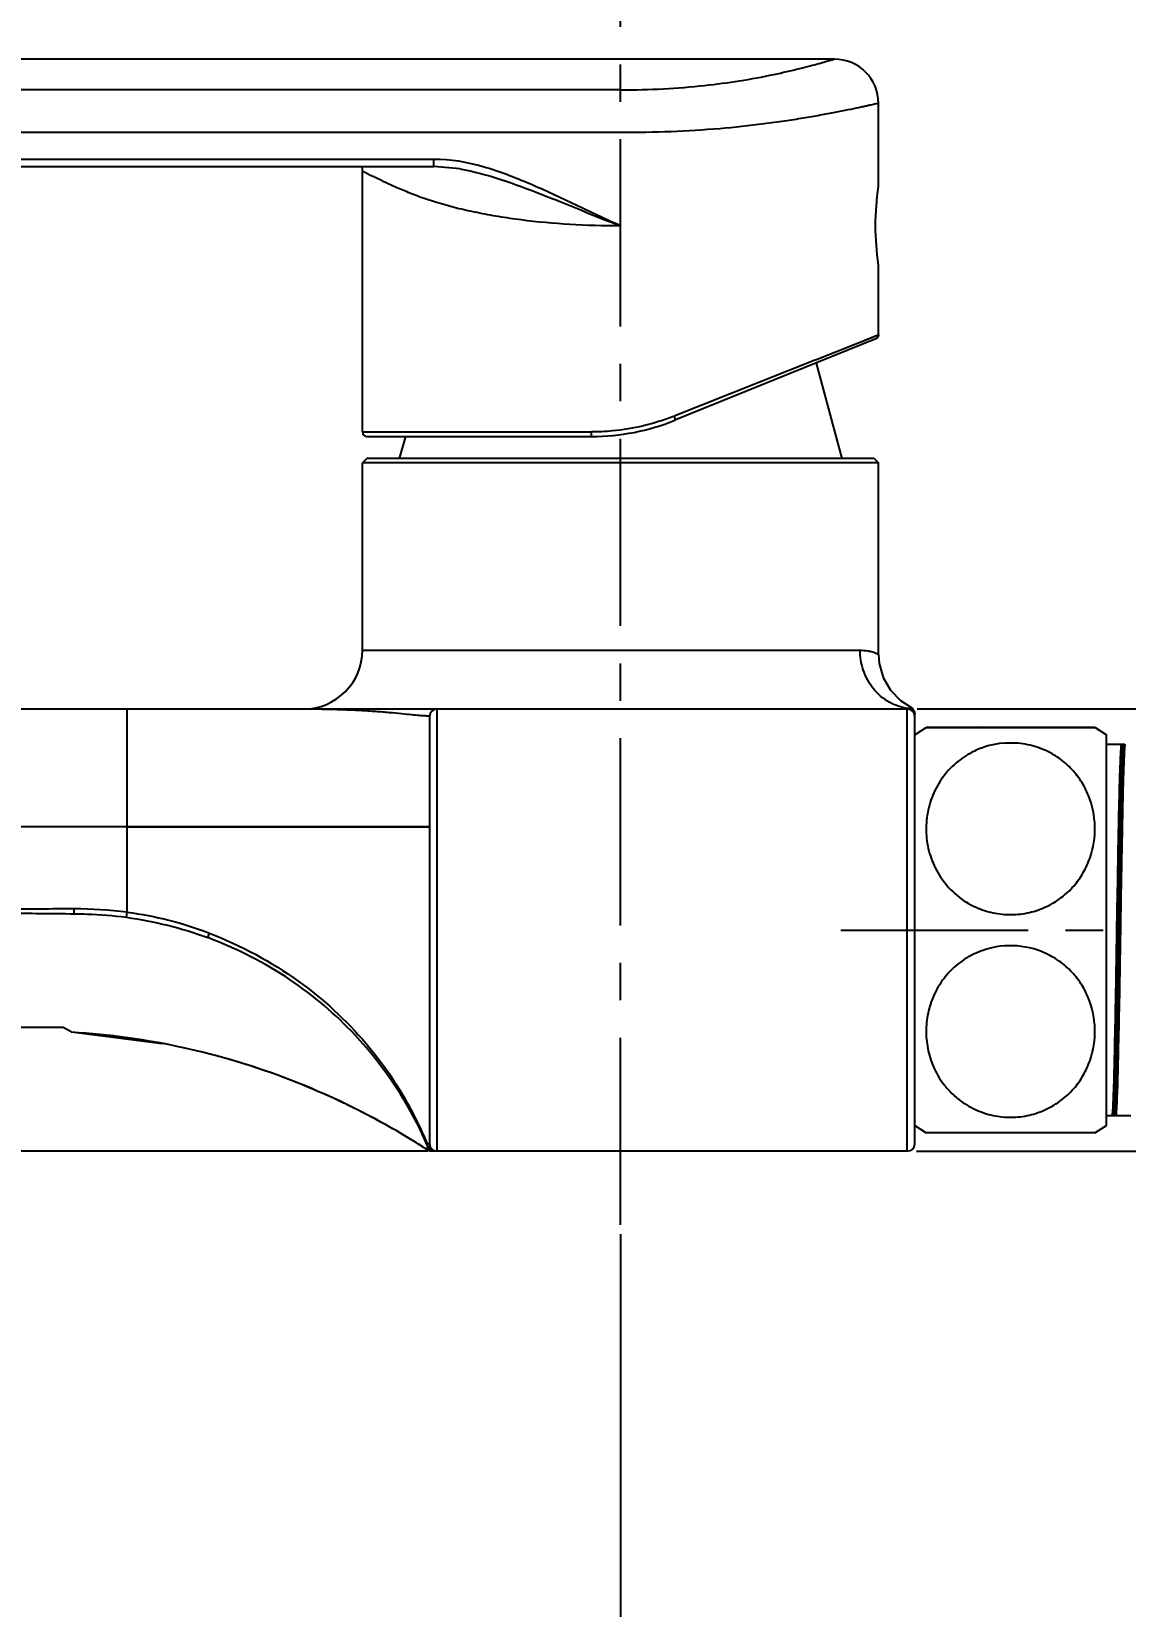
# Model space of a CAD drawing. Header units: millimetres. Extents: x 14221 to 15062, y 1145 to 1740.
# Drawn here: x 14837.3 to 14911.5, y 1352.5 to 1459.4 of the extents above; entities that cross this region are included whole.
import ezdxf

# ---------------------------------------------------------------- set-up
doc = ezdxf.new("R2010")
doc.units = ezdxf.units.MM
doc.linetypes.add('CENTERX2', pattern=[20.32, 12.7, -2.54, 2.54, -2.54])
doc.layers.add('CENTER', color=1, linetype='CENTERX2')
doc.layers.add('DIM', color=3, linetype='Continuous')
doc.styles.get("Standard").update_dxf_attribs({"font": 'arial.ttf'})
doc.dimstyles.new('ISO-25', dxfattribs={"dimtxt": 5, "dimasz": 5, "dimexe": 1.252, "dimexo": 0.625, "dimgap": 1, "dimtad": 1, "dimtoh": 1, "dimdec": 1, "dimdsep": 46, "dimtxsty": 'Standard', "dimcen": 0, "dimclrd": 3, "dimclre": 3, "dimclrt": 4, "dimadec": 0, "dimazin": 0, "dimtfac": 1, "dimtdec": 1, "dimtmove": 0, "dimatfit": 3, "dimfxl": 1, "dimarcsym": 0})

# ---------------------------------------------------------------- blocks, each defined once
blk = doc.blocks.new('*D42')
at = {"layer": 'DIM', "color": 3, "lineweight": -2, "transparency": 16777216}
for p, q in [((14906.31, 1501.87), (14693.02, 1501.87)), ((14694.27, 1495.87), (14694.27, 1371.92)), ((14694.27, 1237.11), (14694.27, 1361.06)), ((14693.65, 1231.11), (14693.02, 1231.11))]:
    blk.add_line(p, q, dxfattribs=at)
at = {"layer": 'DIM', "color": 3, "transparency": 16777216}
for points in [[(14693.27, 1495.87), (14695.27, 1495.87), (14694.27, 1501.87)], [(14693.27, 1237.11), (14695.27, 1237.11), (14694.27, 1231.11)]]:
    blk.add_solid(points, dxfattribs=at)
at = {"layer": 'DIM', "color": 4, "transparency": 16777216, "insert": (14694.27, 1366.49), "char_height": 6, "attachment_point": 5}
blk.add_mtext('(1650)', dxfattribs=at)
blk = doc.blocks.new('*D43')
at = {"layer": 'DIM', "color": 3, "lineweight": -2, "transparency": 16777216}
for p, q in [((14774.65, 1385.33), (14774.65, 1256.86)), ((14941.53, 1258.74), (14941.53, 1259.36)), ((14780.65, 1258.11), (14846.74, 1258.11)), ((14935.53, 1258.11), (14869.44, 1258.11))]:
    blk.add_line(p, q, dxfattribs=at)
at = {"layer": 'DIM', "color": 3, "transparency": 16777216}
for points in [[(14780.65, 1259.11), (14780.65, 1257.11), (14774.65, 1258.11)], [(14935.53, 1259.11), (14935.53, 1257.11), (14941.53, 1258.11)]]:
    blk.add_solid(points, dxfattribs=at)
at = {"layer": 'DIM', "color": 4, "transparency": 16777216, "insert": (14858.09, 1260.76), "char_height": 6, "attachment_point": 5}
blk.add_mtext('166.9', dxfattribs=at)
blk = doc.blocks.new('*D44')
at = {"layer": 'DIM', "color": 3, "lineweight": -2, "transparency": 16777216}
for p, q in [((14877.27, 1377.81), (14877.27, 1283.86)), ((14941.53, 1285.74), (14941.53, 1286.36)), ((14883.27, 1285.11), (14900.09, 1285.11)), ((14935.53, 1285.11), (14918.71, 1285.11))]:
    blk.add_line(p, q, dxfattribs=at)
at = {"layer": 'DIM', "color": 3, "transparency": 16777216}
for points in [[(14883.27, 1286.11), (14883.27, 1284.11), (14877.27, 1285.11)], [(14935.53, 1286.11), (14935.53, 1284.11), (14941.53, 1285.11)]]:
    blk.add_solid(points, dxfattribs=at)
at = {"layer": 'DIM', "color": 4, "transparency": 16777216, "insert": (14909.4, 1283.69), "char_height": 6, "attachment_point": 5}
blk.add_mtext('64.3', dxfattribs=at)
blk = doc.blocks.new('*D46')
at = {"layer": 'DIM', "color": 3, "lineweight": -2, "transparency": 16777216}
for p, q in [((14789.15, 1457.53), (14720.02, 1457.53)), ((14721.27, 1451.53), (14721.27, 1425)), ((14721.27, 1389.43), (14721.27, 1415.97)), ((14864.2, 1383.43), (14720.02, 1383.43))]:
    blk.add_line(p, q, dxfattribs=at)
at = {"layer": 'DIM', "color": 3, "transparency": 16777216}
for points in [[(14720.27, 1451.53), (14722.27, 1451.53), (14721.27, 1457.53)], [(14720.27, 1389.43), (14722.27, 1389.43), (14721.27, 1383.43)]]:
    blk.add_solid(points, dxfattribs=at)
at = {"layer": 'DIM', "color": 4, "transparency": 16777216, "insert": (14721.27, 1420.48), "char_height": 6, "attachment_point": 5}
blk.add_mtext('74.1', dxfattribs=at)
blk = doc.blocks.new('*D49')
at = {"layer": 'DIM', "color": 3, "lineweight": -2, "transparency": 16777216}
for p, q in [((14897.38, 1413.44), (14934.13, 1413.44)), ((14932.88, 1407.44), (14932.88, 1403)), ((14932.88, 1389.43), (14932.88, 1393.87)), ((14897.35, 1383.43), (14934.13, 1383.43))]:
    blk.add_line(p, q, dxfattribs=at)
at = {"layer": 'DIM', "color": 3, "transparency": 16777216}
for points in [[(14931.88, 1407.44), (14933.88, 1407.44), (14932.88, 1413.44)], [(14931.88, 1389.43), (14933.88, 1389.43), (14932.88, 1383.43)]]:
    blk.add_solid(points, dxfattribs=at)
at = {"layer": 'DIM', "color": 4, "transparency": 16777216, "insert": (14932.88, 1398.44), "char_height": 6, "attachment_point": 5}
blk.add_mtext('30', dxfattribs=at)

msp = doc.modelspace()

# ---------------------------------------------------------------- linework, layer by layer
at = {"color": 7, "linetype": 'Continuous'}
for p, q in [((14891.77, 1457.53), (14789.77, 1457.53)), ((14877.27, 1455.44), (14791.91, 1455.44)), ((14894.77, 1448.88), (14894.77, 1454.53)), ((14877.27, 1452.54), (14793.14, 1452.54)), ((14796.44, 1450.75), (14864.61, 1450.75)), ((14796.44, 1450.25), (14864.61, 1450.25)), ((14864.61, 1450.25), (14864.61, 1450.75)), ((14866.37, 1450.09), (14864.61, 1450.25)), ((14859.77, 1432.23), (14859.77, 1449.93)), ((14894.77, 1438.81), (14894.77, 1443.58)), ((14894.59, 1438.54), (14880.95, 1433.03)), ((14894.77, 1438.81), (14890.49, 1437.11)), ((14894.52, 1438.71), (14893.81, 1438.43)), ((14894.77, 1438.81), (14894.54, 1438.72)), ((14890.51, 1437.12), (14880.9, 1433.31)), ((14890.54, 1436.9), (14892.27, 1430.43)), ((14859.77, 1432.23), (14875.3, 1432.23)), ((14860.07, 1431.93), (14875.33, 1431.93)), ((14862.68, 1431.93), (14862.27, 1430.43)), ((14860.07, 1430.43), (14859.77, 1430.13)), ((14859.77, 1417.43), (14859.77, 1430.13)), ((14894.77, 1430.13), (14859.77, 1430.13)), ((14894.47, 1430.43), (14860.07, 1430.43)), ((14894.47, 1430.43), (14894.77, 1430.13)), ((14894.77, 1417.13), (14894.77, 1430.13)), ((14859.77, 1417.43), (14893.51, 1417.43)), ((14896.27, 1414), (14896.95, 1413.56)), ((14896.72, 1413.43), (14748.78, 1413.43)), ((14843.81, 1405.43), (14843.81, 1413.43)), ((14864.32, 1412.93), (14864.32, 1383.93)), ((14864.82, 1413.43), (14864.82, 1383.43)), ((14896.72, 1383.43), (14896.72, 1413.43)), ((14897.18, 1413.31), (14897.22, 1413.12)), ((14897.22, 1412.97), (14897.22, 1413.12)), ((14897.22, 1383.93), (14897.22, 1412.93)), ((14897.23, 1411.68), (14898, 1412.18)), ((14901.38, 1412.19), (14898, 1412.18)), ((14898, 1412.18), (14901.38, 1412.18)), ((14909.45, 1412.18), (14901.38, 1412.19)), ((14901.38, 1412.18), (14909.45, 1412.18)), ((14909.45, 1412.18), (14910.23, 1411.68)), ((14910.22, 1409.44), (14910.23, 1411.68)), ((14911.24, 1411.03), (14910.22, 1411.03)), ((14911.25, 1411.03), (14911.24, 1411.03)), ((14911.46, 1411.03), (14911.24, 1411.03)), ((14911.34, 1410.86), (14911.25, 1411.03)), ((14911.42, 1410.86), (14911.34, 1410.86)), ((14911.51, 1411.03), (14911.41, 1410.86)), ((14911.49, 1410.99), (14911.46, 1411.03)), ((14911.46, 1411.03), (14911.46, 1411.03)), ((14911.51, 1411.03), (14911.52, 1411.03)), ((14910.22, 1392.05), (14910.22, 1409.44)), ((14864.32, 1405.43), (14752.15, 1405.43)), ((14843.81, 1399.64), (14843.81, 1405.43)), ((14859.94, 1405.44), (14864.15, 1405.43)), ((14864.15, 1405.43), (14864.32, 1405.43)), ((14840.21, 1399.54), (14840.21, 1399.87)), ((14843.76, 1399.3), (14843.81, 1399.64)), ((14849.28, 1397.92), (14849.39, 1398.22)), ((14839.48, 1391.83), (14807.49, 1391.83)), ((14840.01, 1391.52), (14839.48, 1391.83)), ((14840.01, 1391.52), (14840.03, 1391.52)), ((14840.03, 1391.52), (14846.19, 1390.74)), ((14840.03, 1391.52), (14840.77, 1391.46)), ((14841.49, 1391.4), (14840.77, 1391.46)), ((14910.22, 1385.68), (14910.22, 1392.05)), ((14842.19, 1391.33), (14841.48, 1391.4)), ((14842.88, 1391.25), (14842.18, 1391.33)), ((14843.54, 1391.17), (14842.86, 1391.25)), ((14844.19, 1391.08), (14843.53, 1391.17)), ((14844.83, 1390.98), (14844.18, 1391.08)), ((14845.45, 1390.87), (14844.81, 1390.98)), ((14846.04, 1390.77), (14845.43, 1390.88)), ((14846.62, 1390.66), (14846.03, 1390.77)), ((14846.04, 1390.77), (14846.19, 1390.74)), ((14897.22, 1385.18), (14898, 1384.68)), ((14909.44, 1384.68), (14910.22, 1385.18)), ((14910.59, 1385.83), (14910.22, 1385.83)), ((14910.22, 1385.18), (14910.22, 1385.68)), ((14910.6, 1385.84), (14910.59, 1385.83)), ((14910.81, 1385.83), (14910.59, 1385.83)), ((14910.7, 1386.02), (14910.69, 1386.01)), ((14910.69, 1386.01), (14910.77, 1386.01)), ((14910.76, 1386.01), (14910.86, 1385.84)), ((14910.82, 1385.87), (14910.81, 1385.84)), ((14910.81, 1385.84), (14910.81, 1385.84)), ((14910.81, 1385.84), (14910.81, 1385.84)), ((14910.81, 1385.84), (14910.81, 1385.83)), ((14910.86, 1385.84), (14910.87, 1385.83)), ((14911.89, 1385.83), (14910.87, 1385.83)), ((14863.43, 1384), (14863.56, 1383.92)), ((14901.38, 1384.68), (14898, 1384.68)), ((14909.44, 1384.68), (14901.38, 1384.68)), ((14863.56, 1383.92), (14863.77, 1383.78)), ((14863.77, 1383.78), (14863.97, 1383.66)), ((14863.97, 1383.66), (14864.2, 1383.51)), ((14864.09, 1383.58), (14864.2, 1383.51)), ((14864.18, 1383.56), (14864.2, 1383.51)), ((14864.18, 1383.56), (14864.2, 1383.51)), ((14864.2, 1383.51), (14864.2, 1383.51)), ((14864.27, 1383.48), (14864.2, 1383.51)), ((14864.2, 1383.51), (14864.2, 1383.51)), ((14864.36, 1383.45), (14864.27, 1383.48)), ((14864.47, 1383.43), (14864.36, 1383.45)), ((14896.72, 1383.43), (14864.47, 1383.43))]:
    msp.add_line(p, q, dxfattribs=at)
for points in [[(14894.77, 1438.82), (14894.76, 1438.74), (14894.73, 1438.66), (14894.67, 1438.59), (14894.59, 1438.54)], [(14894.77, 1417.13), (14894.82, 1416.53), (14895.08, 1415.58), (14895.58, 1414.72), (14896.27, 1414)], [(14896.95, 1413.56), (14897.07, 1413.47), (14897.18, 1413.31)], [(14843.81, 1405.43), (14848.14, 1405.43), (14851.9, 1405.43)], [(14851.9, 1405.43), (14857.87, 1405.43), (14859.94, 1405.44)], [(14852.72, 1389.04), (14852.27, 1389.19), (14851.81, 1389.33), (14851.34, 1389.48), (14850.86, 1389.62), (14850.37, 1389.76), (14849.87, 1389.9), (14849.36, 1390.03), (14848.83, 1390.17), (14848.3, 1390.29), (14847.75, 1390.42), (14847.19, 1390.54), (14846.62, 1390.66)], [(14858.83, 1386.54), (14858.49, 1386.7), (14858.16, 1386.86), (14857.81, 1387.02), (14857.47, 1387.18), (14857.11, 1387.34), (14856.75, 1387.49), (14856.38, 1387.65), (14856.01, 1387.81), (14855.62, 1387.97), (14855.23, 1388.12), (14854.84, 1388.28), (14854.43, 1388.43), (14854.02, 1388.59), (14853.59, 1388.74), (14853.16, 1388.89), (14852.72, 1389.04)], [(14863.43, 1384), (14863.3, 1384.08), (14863.08, 1384.21), (14862.85, 1384.35), (14862.6, 1384.5), (14862.35, 1384.65), (14862.09, 1384.8), (14861.82, 1384.95), (14861.55, 1385.11), (14861.27, 1385.26), (14860.98, 1385.42), (14860.69, 1385.58), (14860.39, 1385.74), (14860.09, 1385.9), (14859.78, 1386.06), (14859.47, 1386.22), (14859.15, 1386.38), (14858.83, 1386.54)]]:
    msp.add_lwpolyline(points, dxfattribs=at)
for centre, radius, start, end in [((14891.77, 1454.53), 3, 0, 90), ((14856.8, 1449.93), 2.97, 0.0245, 6.2263), ((14875.38, 1447.19), 14.94, 291.5141, 291.658), ((14860.07, 1432.23), 0.3, 180, 270), ((14875.33, 1446.93), 15, 270, 292), ((14855.77, 1417.43), 4, 270, 0), ((14864.82, 1412.93), 0.5, 90, 180), ((14896.72, 1412.93), 0.5, 0, 90), ((14897.22, 1416.86), 3.42, 261.8119, 262.56), ((14896.73, 1412.97), 0.498, 19.4146, 27.5023), ((14903.72, 1405.42), 5.71, 95.062, 114.1804), ((14837.01, 1342.1), 49.5, 71.6772, 79.3068), ((14836.71, 1341.29), 50.36, 64.3202, 71.6445), ((14903.74, 1391.44), 5.72, 218.5854, 227.1744), ((14903.73, 1391.43), 5.71, 227.1798, 227.6551), ((14835.44, 1338.69), 53.26, 58.2995, 64.2994), ((14910.78, 1385.86), 0.0388, 332.3004, 334.6816), ((14834.29, 1336.76), 55.5, 57.5217, 58.3333), ((14864.15, 1385.68), 1.76, 270.4416, 271.4618), ((14864.67, 1383.94), 0.507, 181.8546, 195.3215), ((14864.61, 1383.91), 0.446, 179.136, 194.3016), ((14847.23, 1376.62), 18.4, 22.796, 23.108), ((14864.66, 1383.93), 0.501, 195.3003, 202.1158), ((14864.6, 1383.91), 0.44, 194.3715, 202.0357), ((14864.47, 1383.94), 0.501, 237.464, 269.9808), ((14864.82, 1383.93), 0.5, 180, 270), ((14896.72, 1383.93), 0.5, 270, 0)]:
    msp.add_arc(centre, radius, start, end, dxfattribs=at)
for points, knots in [([(14877.27, 1455.44), (14878.25, 1455.44), (14880.15, 1455.49), (14883.63, 1455.77), (14886.72, 1456.26), (14889.08, 1456.8), (14890.09, 1457.06), (14890.67, 1457.22), (14891.13, 1457.35), (14891.44, 1457.44), (14891.61, 1457.49), (14891.7, 1457.51), (14891.73, 1457.52), (14891.78, 1457.53), (14891.77, 1457.53)], [0, 0, 0, 0, 0.198452, 0.388506, 0.712523, 0.834673, 0.883976, 0.924977, 0.957366, 0.980854, 0.98918, 0.995178, 0.998802, 1, 1, 1, 1]), ([(14894.77, 1454.53), (14894.77, 1454.53), (14894.76, 1454.53), (14894.75, 1454.53), (14894.72, 1454.52), (14894.68, 1454.51), (14894.64, 1454.5), (14894.55, 1454.48), (14894.42, 1454.45), (14894.23, 1454.41), (14894, 1454.36), (14893.73, 1454.3), (14893.29, 1454.2), (14892.65, 1454.07), (14891.77, 1453.89), (14890.76, 1453.71), (14889.62, 1453.51), (14888.35, 1453.31), (14886.47, 1453.05), (14883.91, 1452.78), (14880.66, 1452.58), (14878.42, 1452.54), (14877.27, 1452.54)], [0, 0, 0, 0, 0.000316, 0.001261, 0.002829, 0.005016, 0.007817, 0.011227, 0.019852, 0.030852, 0.04418, 0.059794, 0.077677, 0.120139, 0.171099, 0.229841, 0.295658, 0.368355, 0.447142, 0.61869, 0.805622, 1, 1, 1, 1]), ([(14864.61, 1450.75), (14865.73, 1450.76), (14867.43, 1450.45), (14869.56, 1449.73), (14871.13, 1449.09), (14872.68, 1448.4), (14874.72, 1447.43), (14876.25, 1446.71), (14877.27, 1446.23)], [0, 0, 0, 0, 0.249561, 0.374632, 0.499727, 0.624793, 0.749862, 1, 1, 1, 1]), ([(14859.77, 1449.93), (14859.77, 1449.94), (14859.78, 1449.93), (14859.8, 1449.92), (14859.83, 1449.91), (14859.86, 1449.89), (14859.91, 1449.86), (14860, 1449.82), (14860.13, 1449.75), (14860.32, 1449.66), (14860.55, 1449.55), (14860.82, 1449.42), (14861.25, 1449.21), (14861.89, 1448.92), (14862.76, 1448.54), (14863.77, 1448.15), (14864.91, 1447.77), (14866.17, 1447.43), (14867.54, 1447.12), (14869.01, 1446.85), (14871.11, 1446.55), (14873.87, 1446.29), (14876.13, 1446.23), (14877.27, 1446.23)], [0, 0, 0, 0, 0.000341, 0.001357, 0.003044, 0.005392, 0.008395, 0.012046, 0.021263, 0.032984, 0.047142, 0.063676, 0.082568, 0.127224, 0.18008, 0.239859, 0.306264, 0.379138, 0.457246, 0.539543, 0.626241, 0.809489, 1, 1, 1, 1]), ([(14866.37, 1450.09), (14867.31, 1449.92), (14869.18, 1449.4), (14871.89, 1448.38), (14874.58, 1447.3), (14876.36, 1446.55), (14877.27, 1446.23)], [0, 0, 0, 0, 0.249604, 0.49954, 0.749697, 1, 1, 1, 1]), ([(14894.77, 1443.58), (14894.64, 1444.47), (14894.5, 1446.23), (14894.64, 1448), (14894.77, 1448.88)], [0, 0, 0, 0, 0.5, 1, 1, 1, 1]), ([(14880.86, 1433.29), (14879.54, 1432.77), (14877.67, 1432.32), (14875.77, 1432.23), (14875.3, 1432.23)], [0, 0, 0, 0, 0.749004, 1, 1, 1, 1]), ([(14880.9, 1433.31), (14880.92, 1433.24), (14880.95, 1433.16), (14880.96, 1433.07), (14880.96, 1433.03), (14880.95, 1433.03)], [0, 0, 0, 0, 0.683819, 0.903238, 1, 1, 1, 1]), ([(14875.33, 1431.93), (14875.32, 1431.93), (14875.31, 1431.98), (14875.3, 1432.03), (14875.3, 1432.13), (14875.3, 1432.2), (14875.3, 1432.23)], [0, 0, 0, 0, 0.080349, 0.302813, 0.637507, 1, 1, 1, 1]), ([(14893.51, 1417.43), (14893.69, 1417.42), (14893.95, 1417.4), (14894.27, 1417.34), (14894.45, 1417.29), (14894.58, 1417.23), (14894.69, 1417.17), (14894.73, 1417.16), (14894.77, 1417.12), (14894.77, 1417.13)], [0, 0, 0, 0, 0.420087, 0.588463, 0.730179, 0.844963, 0.930334, 0.982635, 1, 1, 1, 1]), ([(14896.73, 1413.47), (14896.3, 1413.53), (14895.41, 1413.84), (14894.34, 1414.78), (14893.66, 1416.04), (14893.51, 1416.98), (14893.51, 1417.43)], [0, 0, 0, 0, 0.238039, 0.495062, 0.755444, 1, 1, 1, 1]), ([(14864.32, 1412.93), (14864.32, 1412.93), (14864.28, 1412.95), (14864.24, 1412.93), (14864.14, 1412.95), (14864.01, 1412.96), (14863.83, 1412.97), (14863.53, 1413), (14863.05, 1413.04), (14862.38, 1413.11), (14861.57, 1413.19), (14860.63, 1413.26), (14859.56, 1413.33), (14858.34, 1413.38), (14856.43, 1413.42), (14853.7, 1413.43), (14850.11, 1413.43), (14847.56, 1413.43), (14846.23, 1413.43)], [0, 0, 0, 0, 0.001052, 0.00421, 0.009476, 0.016854, 0.026348, 0.03796, 0.067552, 0.105233, 0.14998, 0.20196, 0.261428, 0.328691, 0.404049, 0.577927, 0.779576, 1, 1, 1, 1]), ([(14896.95, 1413.56), (14896.94, 1413.57), (14896.87, 1413.53), (14896.82, 1413.5), (14896.78, 1413.46)], [0, 0, 0, 0, 0.20778, 1, 1, 1, 1]), ([(14901.38, 1399.98), (14901.75, 1399.82), (14902.53, 1399.56), (14903.77, 1399.44), (14905, 1399.58), (14906.16, 1399.98), (14907.18, 1400.59), (14908.03, 1401.39), (14908.68, 1402.31), (14909.29, 1403.64), (14909.57, 1405.46), (14909.2, 1407.27), (14908.52, 1408.57), (14907.81, 1409.46), (14906.91, 1410.21), (14906.21, 1410.58), (14905.83, 1410.72)], [0, 0, 0, 0, 0.066391, 0.133714, 0.200999, 0.267292, 0.331946, 0.39475, 0.455858, 0.515645, 0.632623, 0.749857, 0.809973, 0.871527, 0.934847, 1, 1, 1, 1]), ([(14905.83, 1410.72), (14905.42, 1410.89), (14904.56, 1411.12), (14903.66, 1411.14), (14903.22, 1411.1)], [0, 0, 0, 0, 0.49732, 1, 1, 1, 1]), ([(14911.24, 1411.03), (14911.23, 1411.03), (14911.23, 1411.01), (14911.22, 1410.99), (14911.21, 1410.93), (14911.2, 1410.82), (14911.19, 1410.63), (14911.17, 1410.35), (14911.16, 1409.98), (14911.14, 1409.54), (14911.12, 1409.01), (14911.1, 1408.42), (14911.09, 1407.75), (14911.06, 1406.75), (14911.03, 1405.38), (14911, 1403.61), (14910.97, 1401.68), (14910.93, 1399.66), (14910.89, 1396.97), (14910.84, 1393.78), (14910.77, 1390.42), (14910.73, 1388.39), (14910.7, 1387.52)], [0, 0, 0, 0, 0.000577, 0.001966, 0.00422, 0.007338, 0.016133, 0.028281, 0.0438, 0.062748, 0.085079, 0.110598, 0.139066, 0.170096, 0.238356, 0.313853, 0.396117, 0.483387, 0.571763, 0.740039, 0.889535, 1, 1, 1, 1]), ([(14911.32, 1410.82), (14911.31, 1410.77), (14911.3, 1410.63), (14911.28, 1410.38), (14911.26, 1410.02), (14911.23, 1409.34), (14911.2, 1408.24), (14911.16, 1406.67), (14911.13, 1404.83), (14911.09, 1402.76), (14911.05, 1400.53), (14911.01, 1398.21), (14910.97, 1395.92), (14910.94, 1393.73), (14910.9, 1391.68), (14910.86, 1389.87), (14910.82, 1388.55), (14910.8, 1387.66), (14910.78, 1387.14), (14910.76, 1386.71), (14910.74, 1386.39), (14910.72, 1386.17), (14910.71, 1386.05), (14910.7, 1386.02)], [0, 0, 0, 0, 0.006089, 0.016402, 0.030861, 0.049528, 0.099335, 0.163643, 0.238551, 0.322233, 0.413744, 0.508853, 0.602013, 0.690901, 0.774457, 0.848894, 0.909862, 0.934738, 0.955887, 0.973189, 0.986477, 0.995488, 1, 1, 1, 1]), ([(14911.39, 1410.77), (14911.37, 1410.61), (14911.35, 1410.14), (14911.31, 1409.24), (14911.27, 1407.94), (14911.23, 1406.31), (14911.2, 1404.42), (14911.16, 1402.3), (14911.12, 1400.03), (14911.08, 1397.71), (14911.04, 1395.43), (14911.01, 1393.25), (14910.97, 1391.54), (14910.94, 1390.26), (14910.92, 1389.41), (14910.91, 1388.65), (14910.89, 1387.98), (14910.87, 1387.41), (14910.85, 1386.93), (14910.83, 1386.59), (14910.82, 1386.37), (14910.81, 1386.24), (14910.8, 1386.14), (14910.79, 1386.07), (14910.78, 1386.03), (14910.77, 1386.01), (14910.77, 1386.01)], [0, 0, 0, 0, 0.019784, 0.056422, 0.109635, 0.176683, 0.253795, 0.339595, 0.432722, 0.528221, 0.620878, 0.709069, 0.791358, 0.828929, 0.863329, 0.894107, 0.921097, 0.944342, 0.963789, 0.979293, 0.985503, 0.990639, 0.994665, 0.997551, 0.999304, 1, 1, 1, 1]), ([(14910.98, 1387.52), (14911, 1388.38), (14911.05, 1390.39), (14911.12, 1393.7), (14911.17, 1396.84), (14911.21, 1399.5), (14911.24, 1401.51), (14911.28, 1403.42), (14911.31, 1405.19), (14911.34, 1406.79), (14911.37, 1408.18), (14911.4, 1409.19), (14911.43, 1409.86), (14911.44, 1410.24), (14911.46, 1410.55), (14911.47, 1410.78), (14911.49, 1410.93), (14911.5, 1411.01), (14911.51, 1411.03)], [0, 0, 0, 0, 0.109026, 0.25649, 0.422572, 0.509922, 0.596504, 0.678478, 0.753883, 0.822284, 0.88241, 0.931478, 0.95122, 0.967599, 0.980663, 0.990453, 0.996918, 1, 1, 1, 1]), ([(14911.34, 1410.86), (14911.33, 1410.86), (14911.33, 1410.84), (14911.32, 1410.83), (14911.32, 1410.82)], [0, 0, 0, 0, 0.294763, 1, 1, 1, 1]), ([(14911.41, 1410.86), (14911.41, 1410.85), (14911.4, 1410.82), (14911.4, 1410.8), (14911.39, 1410.77)], [0, 0, 0, 0, 0.144333, 1, 1, 1, 1]), ([(14911.46, 1411.03), (14911.45, 1411.03), (14911.45, 1411.02), (14911.44, 1410.98), (14911.43, 1410.94), (14911.43, 1410.91)], [0, 0, 0, 0, 0.083845, 0.272122, 1, 1, 1, 1]), ([(14899.89, 1409.65), (14899.53, 1409.32), (14898.9, 1408.57), (14898.28, 1407.27), (14897.97, 1405.89), (14898, 1404.48), (14898.35, 1403.11), (14899.04, 1401.83), (14900.05, 1400.73), (14900.91, 1400.19), (14901.38, 1399.98)], [0, 0, 0, 0, 0.127385, 0.251011, 0.372375, 0.49305, 0.614656, 0.738794, 0.866977, 1, 1, 1, 1]), ([(14901.38, 1410.63), (14901.24, 1410.56), (14900.71, 1410.3), (14900.22, 1409.95), (14899.89, 1409.65)], [0, 0, 0, 0, 0.254371, 1, 1, 1, 1]), ([(14840.21, 1399.87), (14838.69, 1399.87), (14836.04, 1399.83), (14832.25, 1399.81), (14828.84, 1399.79), (14825.42, 1399.77), (14823.15, 1399.76), (14822.01, 1399.78)], [0, 0, 0, 0, 0.249997, 0.437497, 0.624996, 0.812496, 1, 1, 1, 1]), ([(14822.01, 1399.61), (14823.53, 1399.6), (14826.56, 1399.6), (14831.11, 1399.58), (14835.66, 1399.57), (14838.69, 1399.57), (14840.21, 1399.54)], [0, 0, 0, 0, 0.250005, 0.500006, 0.75001, 1, 1, 1, 1]), ([(14840.21, 1399.54), (14840.5, 1399.54), (14841.69, 1399.51), (14842.88, 1399.42), (14843.76, 1399.3)], [0, 0, 0, 0, 0.251446, 1, 1, 1, 1]), ([(14843.76, 1399.3), (14844.71, 1399.16), (14846.57, 1398.8), (14848.4, 1398.26), (14849.28, 1397.92)], [0, 0, 0, 0, 0.500987, 1, 1, 1, 1]), ([(14843.81, 1399.64), (14844.77, 1399.52), (14846.66, 1399.15), (14848.5, 1398.58), (14849.39, 1398.22)], [0, 0, 0, 0, 0.500034, 1, 1, 1, 1]), ([(14864.16, 1383.84), (14862.99, 1386.57), (14860.22, 1390.77), (14854.87, 1395.35), (14851.24, 1397.18), (14849.28, 1397.92)], [0, 0, 0, 0, 0.425029, 0.700683, 1, 1, 1, 1]), ([(14849.39, 1398.22), (14851.52, 1397.39), (14855.42, 1395.33), (14858.65, 1392.33), (14860, 1390.75)], [0, 0, 0, 0, 0.523669, 1, 1, 1, 1]), ([(14901.38, 1396.87), (14900.95, 1396.68), (14900.14, 1396.19), (14899.18, 1395.2), (14898.49, 1394.05), (14898.08, 1392.8), (14897.95, 1391.51), (14898.1, 1390.22), (14898.52, 1388.97), (14898.99, 1388.22), (14899.27, 1387.88)], [0, 0, 0, 0, 0.133553, 0.262513, 0.387575, 0.509971, 0.63103, 0.752136, 0.874661, 1, 1, 1, 1]), ([(14905.83, 1396.97), (14905.13, 1397.25), (14903.59, 1397.53), (14902.07, 1397.18), (14901.38, 1396.87)], [0, 0, 0, 0, 0.500687, 1, 1, 1, 1]), ([(14901.38, 1386.24), (14901.75, 1386.07), (14902.53, 1385.81), (14903.77, 1385.69), (14905, 1385.83), (14906.15, 1386.23), (14907.18, 1386.85), (14908.03, 1387.64), (14908.68, 1388.56), (14909.29, 1389.89), (14909.57, 1391.71), (14909.2, 1393.51), (14908.52, 1394.82), (14907.81, 1395.71), (14906.91, 1396.45), (14906.2, 1396.82), (14905.83, 1396.97)], [0, 0, 0, 0, 0.066406, 0.133745, 0.201044, 0.267345, 0.332002, 0.394802, 0.455904, 0.515682, 0.632636, 0.749848, 0.809958, 0.871511, 0.934836, 1, 1, 1, 1]), ([(14860, 1390.75), (14860.51, 1390.15), (14861.35, 1389.07), (14862.37, 1387.5), (14863.28, 1385.85), (14863.86, 1384.66), (14864.16, 1383.92)], [0, 0, 0, 0, 0.297127, 0.506225, 0.701078, 1, 1, 1, 1]), ([(14899.89, 1387.22), (14899.99, 1387.12), (14900.45, 1386.73), (14900.97, 1386.42), (14901.38, 1386.24)], [0, 0, 0, 0, 0.246252, 1, 1, 1, 1]), ([(14910.7, 1387.52), (14910.69, 1387.29), (14910.68, 1386.97), (14910.66, 1386.57), (14910.65, 1386.33), (14910.64, 1386.14), (14910.62, 1386), (14910.61, 1385.9), (14910.6, 1385.85), (14910.6, 1385.84)], [0, 0, 0, 0, 0.405898, 0.571975, 0.712606, 0.82675, 0.913213, 0.970926, 1, 1, 1, 1]), ([(14910.87, 1385.83), (14910.87, 1385.83), (14910.88, 1385.84), (14910.89, 1385.88), (14910.9, 1385.96), (14910.91, 1386.1), (14910.92, 1386.29), (14910.94, 1386.53), (14910.95, 1386.82), (14910.96, 1387.15), (14910.97, 1387.39), (14910.98, 1387.52)], [0, 0, 0, 0, 0.005756, 0.018511, 0.067688, 0.149106, 0.261777, 0.404306, 0.575388, 0.774193, 1, 1, 1, 1]), ([(14864.2, 1383.75), (14864.19, 1383.73), (14864.17, 1383.67), (14864.17, 1383.61), (14864.18, 1383.56)], [0, 0, 0, 0, 0.213064, 1, 1, 1, 1]), ([(14864.32, 1383.93), (14864.32, 1383.93), (14864.26, 1383.93), (14864.23, 1383.92), (14864.19, 1383.92)], [0, 0, 0, 0, 0.200521, 1, 1, 1, 1])]:
    msp.add_open_spline(points, degree=3, knots=knots, dxfattribs=at)
for points in [[(14896.78, 1413.46), (14896.76, 1413.45), (14896.74, 1413.43), (14896.72, 1413.43)], [(14897.01, 1413.38), (14896.94, 1413.42), (14896.86, 1413.45), (14896.78, 1413.46)], [(14897.17, 1413.2), (14897.13, 1413.27), (14897.07, 1413.33), (14897.01, 1413.38)], [(14897.22, 1412.97), (14897.22, 1413.02), (14897.21, 1413.08), (14897.2, 1413.13)], [(14843.81, 1399.64), (14842.62, 1399.8), (14841.41, 1399.86), (14840.21, 1399.87)], [(14864.47, 1383.47), (14864.35, 1383.52), (14864.24, 1383.63), (14864.2, 1383.75)], [(14864.2, 1383.74), (14864.25, 1383.62), (14864.36, 1383.52), (14864.48, 1383.47)], [(14864.66, 1383.43), (14864.59, 1383.43), (14864.53, 1383.45), (14864.47, 1383.47)]]:
    msp.add_open_spline(points, degree=3, dxfattribs=at)
at = {"layer": 'CENTER'}
for p, q in [((14877.27, 1378.43), (14877.27, 1462.53)), ((14892.22, 1398.43), (14927.52, 1398.43))]:
    msp.add_line(p, q, dxfattribs=at)

# ---------------------------------------------------------------- dimensions: what is measured, and where the dimension line sits
at = {"layer": 'DIM'}
dim = msp.add_linear_dim(base=(14694.27, 1231.11), p1=(14906.94, 1501.87), p2=(14694.27, 1231.11), angle=90, text='(1650)', dimstyle='ISO-25', override={"dimtxt": 6, "dimasz": 6, "dimgap": 1.5, "dimtih": 1, "dimtmove": 2}, dxfattribs=at)
dim.commit()
dim.dimension.update_dxf_attribs({"geometry": '*D42', "text_midpoint": (14694.27, 1366.49)})
for base, p1, p2, picture, middle in [((14721.27, 1457.53), (14864.82, 1383.43), (14789.77, 1457.53), '*D46', (14721.27, 1420.48)), ((14932.88, 1413.44), (14896.72, 1383.43), (14896.75, 1413.44), '*D49', (14932.88, 1398.44))]:
    dim = msp.add_linear_dim(base=base, p1=p1, p2=p2, angle=90, dimstyle='ISO-25', override={"dimtxt": 6, "dimasz": 6, "dimgap": 1.5, "dimtih": 1, "dimtmove": 2}, dxfattribs=at)
    dim.commit()
    dim.dimension.update_dxf_attribs({"geometry": picture, "text_midpoint": middle})
for base, p1, p2, picture, middle in [((14941.53, 1258.11), (14774.65, 1385.96), (14941.53, 1258.11), '*D43', (14858.09, 1260.76)), ((14941.53, 1285.11), (14877.27, 1378.43), (14941.53, 1285.11), '*D44', (14909.4, 1283.69))]:
    dim = msp.add_linear_dim(base=base, p1=p1, p2=p2, dimstyle='ISO-25', override={"dimtxt": 6, "dimasz": 6, "dimgap": 1.5, "dimtih": 1, "dimtmove": 2}, dxfattribs=at)
    dim.commit()
    dim.dimension.update_dxf_attribs({"geometry": picture, "text_midpoint": middle, "dimtype": 160})

doc.saveas('drawing.dxf')
